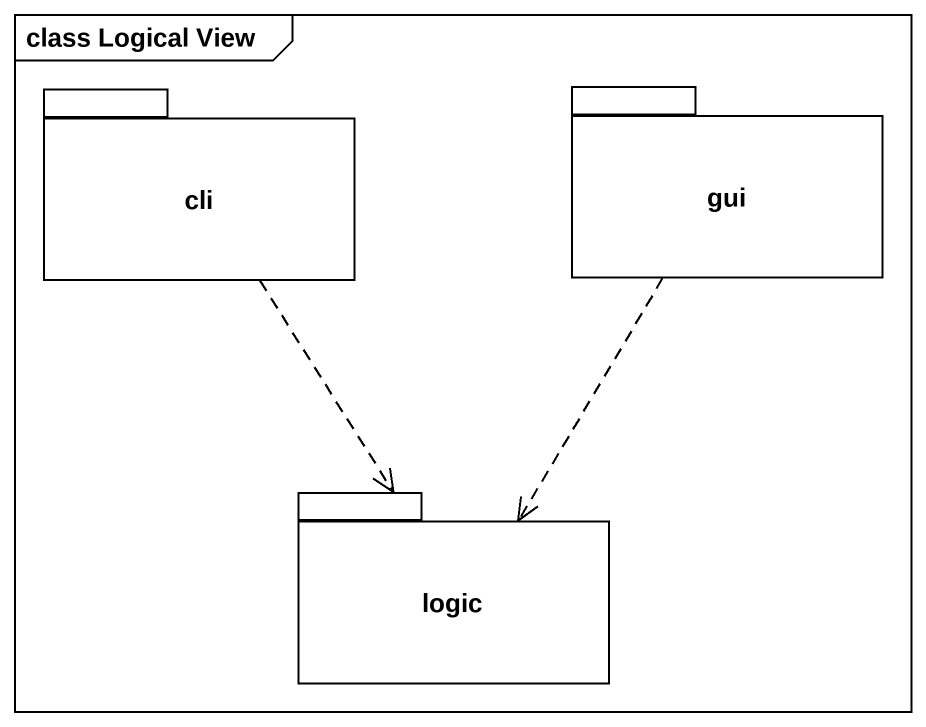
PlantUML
@startuml
mainframe class Logical View
package cli {
}
package gui {
}
package logic {
}
cli ..> logic
gui ..> logic
@enduml
